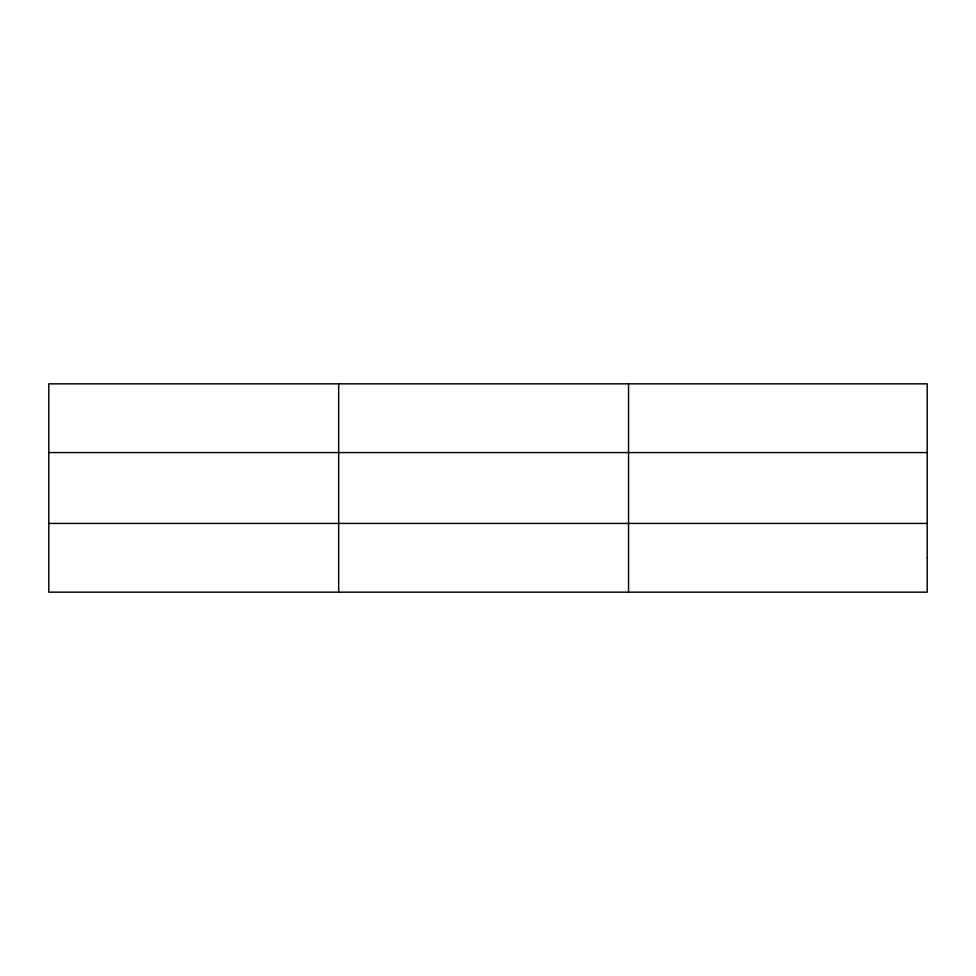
<?xml version="1.0" encoding="UTF-8"?>
<svg xmlns="http://www.w3.org/2000/svg" width="976" height="976" viewBox="0 0 976 976"><rect width="100%" height="100%" fill="white"/><g stroke="black" fill="none" stroke-linecap="round" stroke-linejoin="round"><path stroke-width="1.46" d="M338.672 592.164L338.672 383.836M628.544 592.164L628.544 383.836M48.8 452.583L927.2 452.583M48.8 523.417L927.2 523.417M927.2 557.784L927.2 592.164L48.8 592.164L48.8 383.836L927.2 383.836L927.2 557.784"/></g></svg>
